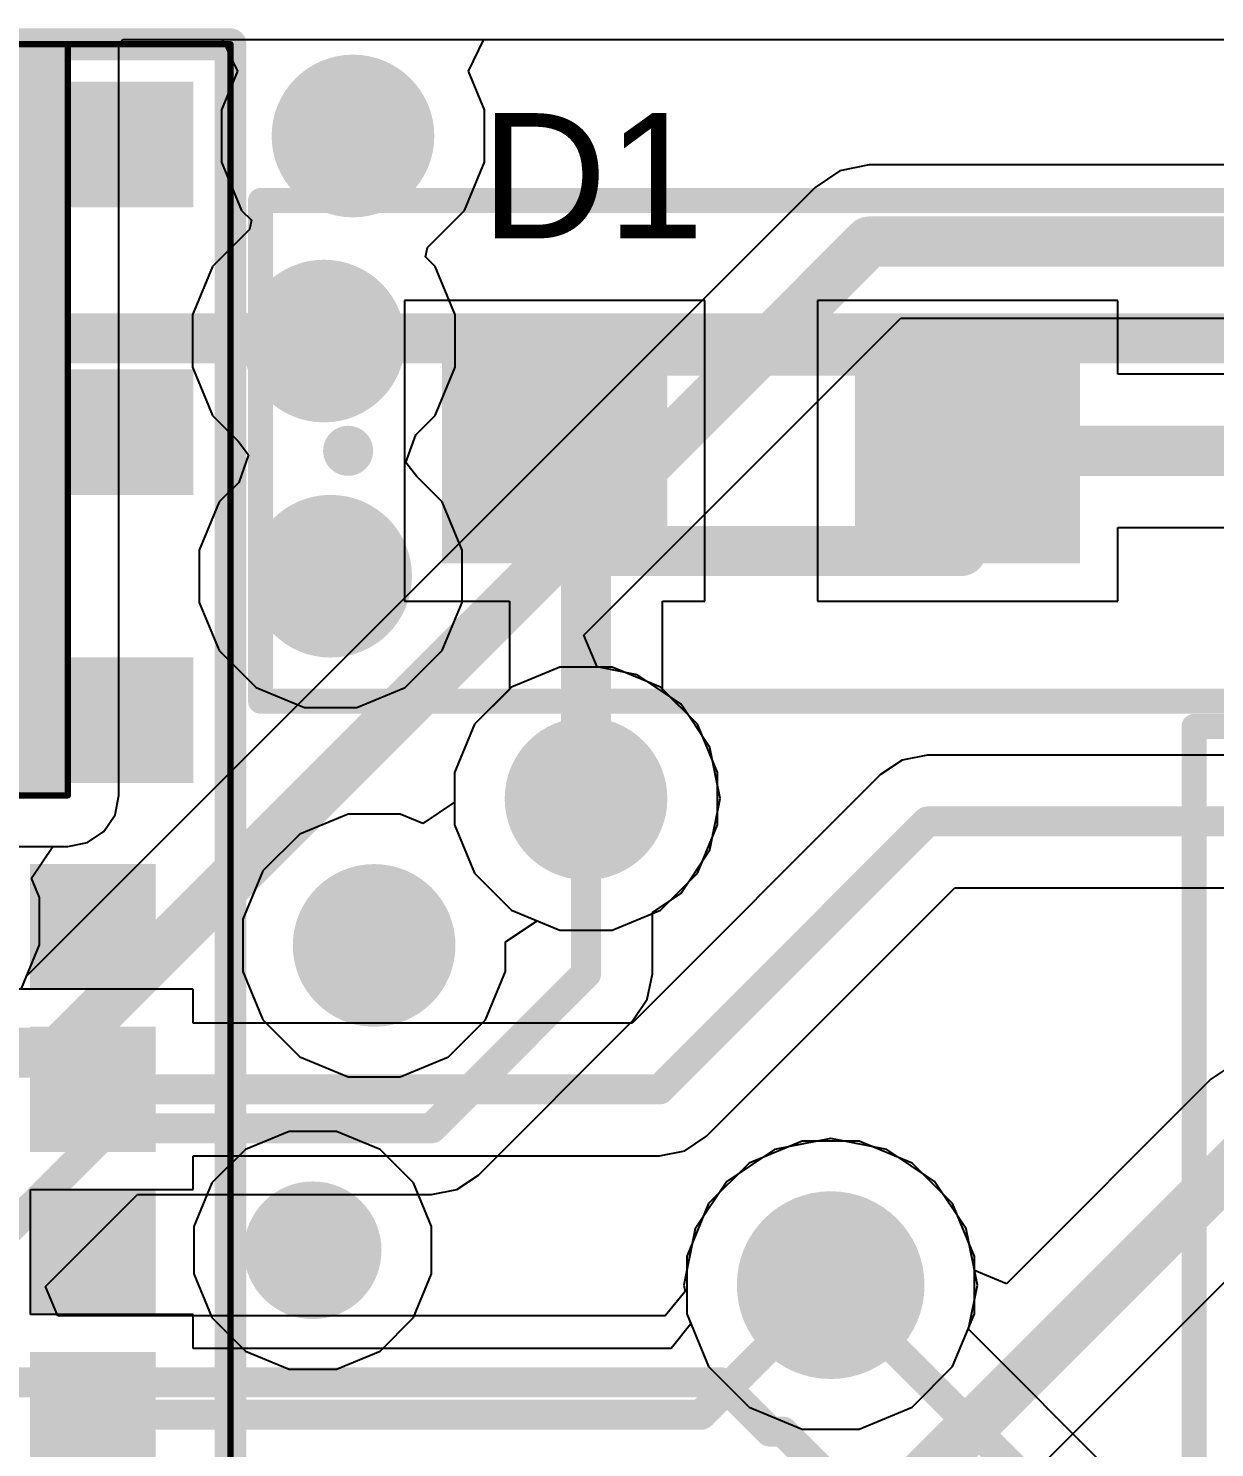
# Model space of a CAD drawing. Header units: inches. Extents: x 0.3 to 52.1, y -1.7 to 36.7.
# Drawn here: x 21.99 to 26.73, y 29.07 to 34.74 of the extents above; entities that cross this region are included whole.
import ezdxf

# ---------------------------------------------------------------- set-up
doc = ezdxf.new("R2010")
doc.units = ezdxf.units.IN
for name, color, linetype in [('Bottom Layer', 5, 'Continuous'), ('Internal1', 16, 'Continuous'), ('Internal2', 76, 'Continuous'), ('Keep-Out Layer', 6, 'Continuous'), ('Top Assembly', 216, 'Continuous'), ('Top Component Outline', 6, 'Continuous'), ('Top Layer', 1, 'Continuous'), ('Top Overlay', 2, 'Continuous'), ('Top Paste', 8, 'Continuous'), ('Top Solder', 216, 'Continuous'), ('Via Holes', 16, 'Continuous'), ('wyswietlacz', 56, 'Continuous')]:
    doc.layers.add(name, color=color, linetype=linetype)
doc.styles.add('Arial', font='', dxfattribs={"height": 0.2})
doc.styles.get('Arial').set_extended_font_data('Arial')

# ---------------------------------------------------------------- blocks, each defined once
blk = doc.blocks.new('ECS32712534BCTR_93')
at = {"layer": 'Top Assembly'}
for points in [[(-2.8, -1.95, 0.1, 0.1, 0), (-2.8, 1.95, 0.1, 0.1, 0)], [(2.8, -1.95, 0.1, 0.1, 0), (-2.8, -1.95, 0.1, 0.1, 0)]]:
    blk.add_lwpolyline(points, format="xyseb", dxfattribs=at)
blk.add_lwpolyline([(-2.825, -1.95, 0.05, 0.05, 1), (-2.775, -1.95, 0.05, 0.05, 1)], format="xyseb", close=True, dxfattribs=at)
blk.add_lwpolyline([(-2.825, -1.95, 0.05, 0.05, 1), (-2.775, -1.95, 0.05, 0.05, 1)], format="xyseb", close=True, dxfattribs=at)
blk = doc.blocks.new('LED_G_118')
at = {"layer": 'Top Layer'}
for points in [[(-1.225, 0.4), (-0.425, 0.4), (-0.425, -0.4), (-1.225, -0.4)], [(0.425, 0.4), (1.225, 0.4), (1.225, -0.4), (0.425, -0.4)]]:
    blk.add_hatch(color=1, dxfattribs=at).paths.add_polyline_path(points)
at = {"layer": 'Top Paste'}
for points in [[(-1.225, 0.4), (-0.425, 0.4), (-0.425, -0.4), (-1.225, -0.4)], [(0.425, 0.4), (1.225, 0.4), (1.225, -0.4), (0.425, -0.4)]]:
    blk.add_hatch(color=8, dxfattribs=at).paths.add_polyline_path(points)
at = {"layer": 'Top Solder'}
for points in [[(-1.275, 0.45), (-0.375, 0.45), (-0.375, -0.45), (-1.275, -0.45)], [(0.375, 0.45), (1.275, 0.45), (1.275, -0.45), (0.375, -0.45)]]:
    blk.add_hatch(color=216, dxfattribs=at).paths.add_polyline_path(points)
at = {"layer": 'Top Assembly'}
for points in [[(-2, -1, 0.1, 0.1, 0), (-2, 1, 0.1, 0.1, 0)], [(-2, 1, 0.1, 0.1, 0), (2, 1, 0.1, 0.1, 0)], [(2, -1, 0.1, 0.1, 0), (2, 1, 0.1, 0.1, 0)], [(-2, -1, 0.1, 0.1, 0), (2, -1, 0.1, 0.1, 0)]]:
    blk.add_lwpolyline(points, format="xyseb", dxfattribs=at)
for points in [[(-2.025, 1, 0.05, 0.05, 1), (-1.975, 1, 0.05, 0.05, 1)], [(-2.025, 1, 0.05, 0.05, 1), (-1.975, 1, 0.05, 0.05, 1)], [(1.975, 1, 0.05, 0.05, 1), (2.025, 1, 0.05, 0.05, 1)], [(1.975, 1, 0.05, 0.05, 1), (2.025, 1, 0.05, 0.05, 1)], [(-2.025, -1, 0.05, 0.05, 1), (-1.975, -1, 0.05, 0.05, 1)], [(-2.025, -1, 0.05, 0.05, 1), (-1.975, -1, 0.05, 0.05, 1)], [(1.975, -1, 0.05, 0.05, 1), (2.025, -1, 0.05, 0.05, 1)], [(1.975, -1, 0.05, 0.05, 1), (2.025, -1, 0.05, 0.05, 1)]]:
    blk.add_lwpolyline(points, format="xyseb", close=True, dxfattribs=at)
at = {"layer": 'Top Component Outline'}
for points in [[(-0.8, 0.4, 0.2, 0.2, 0), (0.8, 0.4, 0.2, 0.2, 0)], [(-0.8, -0.4, 0.2, 0.2, 0), (-0.8, 0.4, 0.2, 0.2, 0)], [(0.8, -0.4, 0.2, 0.2, 0), (0.8, 0.4, 0.2, 0.2, 0)], [(-0.8, -0.4, 0.2, 0.2, 0), (0.8, -0.4, 0.2, 0.2, 0)]]:
    blk.add_lwpolyline(points, format="xyseb", dxfattribs=at)
for points in [[(-0.85, 0.4, 0.1, 0.1, 1), (-0.75, 0.4, 0.1, 0.1, 1)], [(-0.85, 0.4, 0.1, 0.1, 1), (-0.75, 0.4, 0.1, 0.1, 1)], [(0.75, 0.4, 0.1, 0.1, 1), (0.85, 0.4, 0.1, 0.1, 1)], [(0.75, 0.4, 0.1, 0.1, 1), (0.85, 0.4, 0.1, 0.1, 1)], [(-0.85, -0.4, 0.1, 0.1, 1), (-0.75, -0.4, 0.1, 0.1, 1)], [(-0.85, -0.4, 0.1, 0.1, 1), (-0.75, -0.4, 0.1, 0.1, 1)], [(0.75, -0.4, 0.1, 0.1, 1), (0.85, -0.4, 0.1, 0.1, 1)], [(0.75, -0.4, 0.1, 0.1, 1), (0.85, -0.4, 0.1, 0.1, 1)]]:
    blk.add_lwpolyline(points, format="xyseb", close=True, dxfattribs=at)
at = {"layer": 'Top Overlay'}
for points in [[(-1.7, 0, 0.1, 0.1, -1), (-1.6, 0, 0.1, 0.1, 0)], [(-1.6, 0, 0.1, 0.1, -1), (-1.7, 0, 0.1, 0.1, 0)]]:
    blk.add_lwpolyline(points, format="xyseb", dxfattribs=at)
for points in [[(-1.725, 0, 0.05, 0.05, 1), (-1.675, 0, 0.05, 0.05, 1)], [(-1.725, 0, 0.05, 0.05, 1), (-1.675, 0, 0.05, 0.05, 1)], [(-1.625, 0, 0.05, 0.05, 1), (-1.575, 0, 0.05, 0.05, 1)], [(-1.625, 0, 0.05, 0.05, 1), (-1.575, 0, 0.05, 0.05, 1)]]:
    blk.add_lwpolyline(points, format="xyseb", close=True, dxfattribs=at)
blk = doc.blocks.new('BL635U_150')
at = {"layer": 'Keep-Out Layer'}
blk.add_hatch(color=6, dxfattribs=at).paths.add_polyline_path([(2.507, -2.5), (5.5075, -2.5), (5.5075, 2.5), (2.507, 2.5)])
at = {"layer": 'Top Layer'}
for points in [[(-0.1675, -2.4), (0.2325, -2.4), (0.2325, -2.8), (-0.1675, -2.8)], [(0.4825, -2.4), (0.8825, -2.4), (0.8825, -2.8), (0.4825, -2.8)], [(1.1325, -2.4), (1.5325, -2.4), (1.5325, -2.8), (1.1325, -2.8)], [(1.7825, -2.4), (2.1825, -2.4), (2.1825, -2.8), (1.7825, -2.8)], [(3.0075, -2.95), (2.6075, -2.95), (2.6075, -2.55), (3.0075, -2.55)], [(4.1575, -2.95), (3.7575, -2.95), (3.7575, -2.55), (4.1575, -2.55)], [(5.3075, -2.95), (4.9075, -2.95), (4.9075, -2.55), (5.3075, -2.55)]]:
    blk.add_hatch(color=1, dxfattribs=at).paths.add_polyline_path(points)
at = {"layer": 'Top Paste'}
for points in [[(-0.1675, -2.4), (0.2325, -2.4), (0.2325, -2.8), (-0.1675, -2.8)], [(0.4825, -2.4), (0.8825, -2.4), (0.8825, -2.8), (0.4825, -2.8)], [(1.1325, -2.4), (1.5325, -2.4), (1.5325, -2.8), (1.1325, -2.8)], [(1.7825, -2.4), (2.1825, -2.4), (2.1825, -2.8), (1.7825, -2.8)], [(3.0075, -2.95), (2.6075, -2.95), (2.6075, -2.55), (3.0075, -2.55)], [(4.1575, -2.95), (3.7575, -2.95), (3.7575, -2.55), (4.1575, -2.55)], [(5.3075, -2.95), (4.9075, -2.95), (4.9075, -2.55), (5.3075, -2.55)]]:
    blk.add_hatch(color=8, dxfattribs=at).paths.add_polyline_path(points)
at = {"layer": 'Top Solder'}
for points in [[(-0.2183, -2.3492), (0.2833, -2.3492), (0.2833, -2.8508), (-0.2183, -2.8508)], [(0.4317, -2.3492), (0.9333, -2.3492), (0.9333, -2.8508), (0.4317, -2.8508)], [(1.0817, -2.3492), (1.5833, -2.3492), (1.5833, -2.8508), (1.0817, -2.8508)], [(1.7317, -2.3492), (2.2333, -2.3492), (2.2333, -2.8508), (1.7317, -2.8508)], [(3.0583, -3.0008), (2.5567, -3.0008), (2.5567, -2.4992), (3.0583, -2.4992)], [(4.2083, -3.0008), (3.7067, -3.0008), (3.7067, -2.4992), (4.2083, -2.4992)], [(5.3583, -3.0008), (4.8567, -3.0008), (4.8567, -2.4992), (5.3583, -2.4992)]]:
    blk.add_hatch(color=216, dxfattribs=at).paths.add_polyline_path(points)
at = {"layer": 'Top Assembly'}
for points in [[(5.5075, 3.15, 0.025, 0.025, 0), (5.5075, -3.15, 0.025, 0.025, 0)], [(-3.0925, -3.15, 0.025, 0.025, 0), (5.5075, -3.15, 0.025, 0.025, 0)]]:
    blk.add_lwpolyline(points, format="xyseb", dxfattribs=at)
blk.add_lwpolyline([(5.5013, -3.15, 0.0125, 0.0125, 1), (5.5138, -3.15, 0.0125, 0.0125, 1)], format="xyseb", close=True, dxfattribs=at)
blk.add_lwpolyline([(5.5013, -3.15, 0.0125, 0.0125, 1), (5.5138, -3.15, 0.0125, 0.0125, 1)], format="xyseb", close=True, dxfattribs=at)
at = {"layer": 'Top Component Outline'}
for points in [[(2.507, 2.5, 0.025, 0.025, 0), (2.507, -2.5, 0.025, 0.025, 0)], [(5.5075, 2.5, 0.025, 0.025, 0), (5.5075, -2.5, 0.025, 0.025, 0)], [(2.507, -2.5, 0.025, 0.025, 0), (5.507, -2.5, 0.025, 0.025, 0)]]:
    blk.add_lwpolyline(points, format="xyseb", dxfattribs=at)
for points in [[(2.5008, -2.5, 0.0125, 0.0125, 1), (2.5133, -2.5, 0.0125, 0.0125, 1)], [(2.5008, -2.5, 0.0125, 0.0125, 1), (2.5133, -2.5, 0.0125, 0.0125, 1)], [(5.5008, -2.5, 0.0125, 0.0125, 1), (5.5133, -2.5, 0.0125, 0.0125, 1)], [(5.5013, -2.5, 0.0125, 0.0125, 1), (5.5138, -2.5, 0.0125, 0.0125, 1)]]:
    blk.add_lwpolyline(points, format="xyseb", close=True, dxfattribs=at)
at = {"layer": 'Top Overlay'}
for points in [[(5.5075, 3.15, 0.127, 0.127, 0), (5.5075, -3.15, 0.127, 0.127, 0)], [(-3.0925, -3.15, 0.127, 0.127, 0), (5.5075, -3.15, 0.127, 0.127, 0)]]:
    blk.add_lwpolyline(points, format="xyseb", dxfattribs=at)
blk.add_lwpolyline([(5.4758, -3.15, 0.0635, 0.0635, 1), (5.5393, -3.15, 0.0635, 0.0635, 1)], format="xyseb", close=True, dxfattribs=at)
blk.add_lwpolyline([(5.4758, -3.15, 0.0635, 0.0635, 1), (5.5393, -3.15, 0.0635, 0.0635, 1)], format="xyseb", close=True, dxfattribs=at)

msp = doc.modelspace()

# ---------------------------------------------------------------- hatches: boundary and pattern name
at = {"layer": 'Bottom Layer'}
h = msp.add_hatch(color=5, dxfattribs=at)
edge = h.paths.add_edge_path()
edge.add_arc((23.2891, 34.3086), 0.325, 0, 360)
h = msp.add_hatch(color=5, dxfattribs=at)
edge = h.paths.add_edge_path()
edge.add_arc((23.1731, 33.4894), 0.325, 0, 360)
h = msp.add_hatch(color=5, dxfattribs=at)
edge = h.paths.add_edge_path()
edge.add_arc((23.2, 32.55), 0.325, 0, 360)
h = msp.add_hatch(color=5, dxfattribs=at)
edge = h.paths.add_edge_path()
edge.add_arc((24.2204, 31.6615), 0.325, 0, 360)
h = msp.add_hatch(color=5, dxfattribs=at)
edge = h.paths.add_edge_path()
edge.add_arc((23.3737, 31.075), 0.325, 0, 360)
h = msp.add_hatch(color=5, dxfattribs=at)
edge = h.paths.add_edge_path()
edge.add_arc((23.1282, 29.8572), 0.275, 0, 360)
h = msp.add_hatch(color=5, dxfattribs=at)
edge = h.paths.add_edge_path()
edge.add_arc((25.1979, 29.718), 0.375, 0, 360)
at = {"layer": 'Internal1'}
h = msp.add_hatch(color=16, dxfattribs=at)
edge = h.paths.add_edge_path()
edge.add_arc((23.2891, 34.3086), 0.325, 0, 360)
h = msp.add_hatch(color=16, dxfattribs=at)
edge = h.paths.add_edge_path()
edge.add_arc((23.1731, 33.4894), 0.325, 0, 360)
h = msp.add_hatch(color=16, dxfattribs=at)
edge = h.paths.add_edge_path()
edge.add_arc((23.2, 32.55), 0.325, 0, 360)
h = msp.add_hatch(color=16, dxfattribs=at)
edge = h.paths.add_edge_path()
edge.add_arc((24.2204, 31.6615), 0.325, 0, 360)
h = msp.add_hatch(color=16, dxfattribs=at)
edge = h.paths.add_edge_path()
edge.add_arc((23.3737, 31.075), 0.325, 0, 360)
h = msp.add_hatch(color=16, dxfattribs=at)
edge = h.paths.add_edge_path()
edge.add_arc((23.1282, 29.8572), 0.275, 0, 360)
h = msp.add_hatch(color=16, dxfattribs=at)
edge = h.paths.add_edge_path()
edge.add_arc((25.1979, 29.718), 0.375, 0, 360)
at = {"layer": 'Internal2'}
h = msp.add_hatch(color=76, dxfattribs=at)
edge = h.paths.add_edge_path()
edge.add_arc((23.2891, 34.3086), 0.325, 0, 360)
h = msp.add_hatch(color=76, dxfattribs=at)
edge = h.paths.add_edge_path()
edge.add_arc((23.1731, 33.4894), 0.325, 0, 360)
h = msp.add_hatch(color=76, dxfattribs=at)
edge = h.paths.add_edge_path()
edge.add_arc((23.2, 32.55), 0.325, 0, 360)
h = msp.add_hatch(color=76, dxfattribs=at)
edge = h.paths.add_edge_path()
edge.add_arc((24.2204, 31.6615), 0.325, 0, 360)
h = msp.add_hatch(color=76, dxfattribs=at)
edge = h.paths.add_edge_path()
edge.add_arc((23.3737, 31.075), 0.325, 0, 360)
h = msp.add_hatch(color=76, dxfattribs=at)
edge = h.paths.add_edge_path()
edge.add_arc((23.1282, 29.8572), 0.275, 0, 360)
h = msp.add_hatch(color=76, dxfattribs=at)
edge = h.paths.add_edge_path()
edge.add_arc((25.1979, 29.718), 0.375, 0, 360)
at = {"layer": 'Top Layer'}
h = msp.add_hatch(color=1, dxfattribs=at)
edge = h.paths.add_edge_path()
edge.add_arc((23.2891, 34.3086), 0.325, 0, 360)
h = msp.add_hatch(color=1, dxfattribs=at)
edge = h.paths.add_edge_path()
edge.add_arc((23.1731, 33.4894), 0.325, 0, 360)
h = msp.add_hatch(color=1, dxfattribs=at)
edge = h.paths.add_edge_path()
edge.add_arc((23.2, 32.55), 0.325, 0, 360)
h = msp.add_hatch(color=1, dxfattribs=at)
edge = h.paths.add_edge_path()
edge.add_arc((24.2204, 31.6615), 0.325, 0, 360)
h = msp.add_hatch(color=1, dxfattribs=at)
edge = h.paths.add_edge_path()
edge.add_arc((23.3737, 31.075), 0.325, 0, 360)
h = msp.add_hatch(color=1, dxfattribs=at)
edge = h.paths.add_edge_path()
edge.add_arc((23.1282, 29.8572), 0.275, 0, 360)
h = msp.add_hatch(color=1, dxfattribs=at)
edge = h.paths.add_edge_path()
edge.add_arc((25.1979, 29.718), 0.375, 0, 360)
at = {"layer": 'Via Holes'}
h = msp.add_hatch(color=7, dxfattribs=at)
edge = h.paths.add_edge_path()
edge.add_arc((23.2891, 34.3086), 0.175, 0, 360)
h = msp.add_hatch(color=7, dxfattribs=at)
edge = h.paths.add_edge_path()
edge.add_arc((23.1731, 33.4894), 0.175, 0, 360)
h = msp.add_hatch(color=7, dxfattribs=at)
edge = h.paths.add_edge_path()
edge.add_arc((23.2, 32.55), 0.175, 0, 360)
h = msp.add_hatch(color=7, dxfattribs=at)
edge = h.paths.add_edge_path()
edge.add_arc((24.2204, 31.6615), 0.175, 0, 360)
h = msp.add_hatch(color=7, dxfattribs=at)
edge = h.paths.add_edge_path()
edge.add_arc((23.3737, 31.075), 0.175, 0, 360)
h = msp.add_hatch(color=7, dxfattribs=at)
edge = h.paths.add_edge_path()
edge.add_arc((23.1282, 29.8572), 0.125, 0, 360)
h = msp.add_hatch(color=7, dxfattribs=at)
edge = h.paths.add_edge_path()
edge.add_arc((25.1979, 29.718), 0.175, 0, 360)

# ---------------------------------------------------------------- linework, layer by layer
at = {"layer": 'Bottom Layer'}
for p, q in [((22.3539, 34.675), (22.3696, 34.6941)), ((22.3539, 31.6745), (22.3539, 34.675)), ((22.3696, 34.6941), (36.1101, 34.6941)), ((25.352, 34.193), (25.2349, 34.1697)), ((33.3746, 34.193), (25.352, 34.193)), ((25.352, 34.193), (25.352, 34.193)), ((25.2349, 34.1697), (25.1357, 34.1034)), ((25.1357, 34.1034), (21.9849, 30.9527)), ((24.2122, 32.3148), (25.4787, 33.5813)), ((25.4787, 33.5813), (33.2479, 33.5813)), ((24.2649, 32.1879), (24.2122, 32.3148)), ((24.4253, 32.156), (24.2649, 32.1879)), ((24.5989, 32.04), (24.4253, 32.156)), ((24.715, 31.8663), (24.5989, 32.04)), ((24.7557, 31.6615), (24.715, 31.8663)), ((22.3384, 31.5964), (22.3539, 31.6745)), ((24.715, 31.4567), (24.7557, 31.6615)), ((22.2942, 31.5303), (22.3384, 31.5964)), ((22.228, 31.4861), (22.2942, 31.5303)), ((18.1775, 31.4706), (22.15, 31.4706)), ((22.15, 31.4706), (22.228, 31.4861)), ((24.5989, 31.283), (24.715, 31.4567)), ((24.4855, 31.2072), (24.5989, 31.283)), ((24.4855, 30.9621), (24.4855, 31.2072)), ((24.4653, 30.8606), (24.4855, 30.9621)), ((24.4855, 30.9621), (24.4855, 30.9621)), ((24.4079, 30.7746), (24.4653, 30.8606)), ((23.7904, 30.1572), (24.4079, 30.7746)), ((24.4079, 30.7746), (24.4079, 30.7746)), ((25.1979, 30.3043), (24.9735, 30.2597)), ((25.4222, 30.2597), (25.1979, 30.3043)), ((24.9735, 30.2597), (24.7833, 30.1326)), ((25.6124, 30.1326), (25.4222, 30.2597)), ((23.7044, 30.0997), (23.7904, 30.1572)), ((24.7833, 30.1326), (24.6562, 29.9424)), ((25.7395, 29.9424), (25.6124, 30.1326)), ((22.061, 29.7122), (22.4284, 30.0795)), ((22.4284, 30.0795), (23.603, 30.0795)), ((23.603, 30.0795), (23.7044, 30.0997)), ((23.603, 30.0795), (23.603, 30.0795)), ((24.6562, 29.9424), (24.6116, 29.718)), ((25.7841, 29.718), (25.7395, 29.9424)), ((22.1096, 29.5949), (22.061, 29.7122)), ((24.6116, 29.718), (24.6166, 29.6931)), ((25.7491, 29.5417), (25.7841, 29.718)), ((24.6166, 29.6931), (24.536, 29.5949)), ((24.536, 29.5949), (22.1096, 29.5949)), ((28.0805, 27.2103), (25.7491, 29.5417))]:
    msp.add_line(p, q, dxfattribs=at)
for points in [[(22.1116, 30.6468, 0.2, 0.2, 0), (25.352, 33.8872, 0.2, 0.2, 0)], [(25.352, 33.8872, 0.2, 0.2, 0), (33.3746, 33.8872, 0.2, 0.2, 0)], [(24.2204, 30.9621, 0.12, 0.12, 0), (24.2204, 31.6615, 0.12, 0.12, 0)], [(23.603, 30.3446, 0.12, 0.12, 0), (24.2204, 30.9621, 0.12, 0.12, 0)], [(21.4267, 30.6468, 0.2, 0.2, 0), (22.1116, 30.6468, 0.2, 0.2, 0)], [(21.7232, 29.7493, 0.12, 0.12, 0), (22.3186, 30.3446, 0.12, 0.12, 0)], [(22.3186, 30.3446, 0.12, 0.12, 0), (23.603, 30.3446, 0.12, 0.12, 0)], [(25.1979, 29.718, 0.12, 0.12, 0), (28.0285, 26.8874, 0.12, 0.12, 0)], [(21.8232, 29.3298, 0.12, 0.12, 0), (24.7588, 29.3298, 0.12, 0.12, 0)], [(24.7588, 29.3298, 0.12, 0.12, 0), (24.9556, 29.133, 0.12, 0.12, 0)], [(24.9556, 29.133, 0.12, 0.12, 0), (25.007, 29.133, 0.12, 0.12, 0)], [(25.007, 29.133, 0.12, 0.12, 0), (28.8923, 25.2478, 0.12, 0.12, 0)]]:
    msp.add_lwpolyline(points, format="xyseb", dxfattribs=at)
for points in [[(25.302, 33.8872, 0.1, 0.1, 1), (25.402, 33.8872, 0.1, 0.1, 1)], [(25.302, 33.8872, 0.1, 0.1, 1), (25.402, 33.8872, 0.1, 0.1, 1)], [(24.1904, 31.6615, 0.06, 0.06, 1), (24.2504, 31.6615, 0.06, 0.06, 1)], [(24.1904, 30.9621, 0.06, 0.06, 1), (24.2504, 30.9621, 0.06, 0.06, 1)], [(24.1904, 30.9621, 0.06, 0.06, 1), (24.2504, 30.9621, 0.06, 0.06, 1)], [(22.0616, 30.6468, 0.1, 0.1, 1), (22.1616, 30.6468, 0.1, 0.1, 1)], [(22.0616, 30.6468, 0.1, 0.1, 1), (22.1616, 30.6468, 0.1, 0.1, 1)], [(22.2886, 30.3446, 0.06, 0.06, 1), (22.3486, 30.3446, 0.06, 0.06, 1)], [(22.2886, 30.3446, 0.06, 0.06, 1), (22.3486, 30.3446, 0.06, 0.06, 1)], [(23.573, 30.3446, 0.06, 0.06, 1), (23.633, 30.3446, 0.06, 0.06, 1)], [(23.573, 30.3446, 0.06, 0.06, 1), (23.633, 30.3446, 0.06, 0.06, 1)], [(25.1679, 29.718, 0.06, 0.06, 1), (25.2279, 29.718, 0.06, 0.06, 1)], [(24.7288, 29.3298, 0.06, 0.06, 1), (24.7888, 29.3298, 0.06, 0.06, 1)], [(24.7288, 29.3298, 0.06, 0.06, 1), (24.7888, 29.3298, 0.06, 0.06, 1)], [(24.9256, 29.133, 0.06, 0.06, 1), (24.9856, 29.133, 0.06, 0.06, 1)], [(24.9256, 29.133, 0.06, 0.06, 1), (24.9856, 29.133, 0.06, 0.06, 1)], [(24.977, 29.133, 0.06, 0.06, 1), (25.037, 29.133, 0.06, 0.06, 1)], [(24.977, 29.133, 0.06, 0.06, 1), (25.037, 29.133, 0.06, 0.06, 1)]]:
    msp.add_lwpolyline(points, format="xyseb", close=True, dxfattribs=at)
at = {"layer": 'Internal1'}
for p, q in [((22.3539, 34.675), (22.3696, 34.6941)), ((22.3539, 31.6745), (22.3539, 34.675)), ((22.3696, 34.6941), (36.1179, 34.6941)), ((24.116, 32.1865), (23.923, 32.1066)), ((24.3248, 32.1865), (24.116, 32.1865)), ((24.5178, 32.1066), (24.3248, 32.1865)), ((23.923, 32.1066), (23.7753, 31.9589)), ((24.6655, 31.9589), (24.5178, 32.1066)), ((23.7753, 31.9589), (23.6954, 31.7659)), ((24.7454, 31.7659), (24.6655, 31.9589)), ((23.6954, 31.7659), (23.6954, 31.5571)), ((24.7454, 31.5571), (24.7454, 31.7659)), ((22.3384, 31.5964), (22.3539, 31.6745)), ((22.2942, 31.5303), (22.3384, 31.5964)), ((22.228, 31.4861), (22.2942, 31.5303)), ((23.6954, 31.5571), (23.7753, 31.3641)), ((24.6655, 31.3641), (24.7454, 31.5571)), ((18.1688, 31.4706), (22.15, 31.4706)), ((22.15, 31.4706), (22.228, 31.4861)), ((23.7753, 31.3641), (23.923, 31.2164)), ((24.5178, 31.2164), (24.6655, 31.3641)), ((23.923, 31.2164), (24.116, 31.1365)), ((24.3248, 31.1365), (24.5178, 31.2164)), ((24.116, 31.1365), (24.3248, 31.1365)), ((25.0835, 30.293), (24.8722, 30.2055)), ((25.3122, 30.293), (25.0835, 30.293)), ((25.5236, 30.2055), (25.3122, 30.293)), ((24.8722, 30.2055), (24.7104, 30.0438)), ((25.6853, 30.0438), (25.5236, 30.2055)), ((24.7104, 30.0438), (24.6229, 29.8324)), ((25.7729, 29.8324), (25.6853, 30.0438)), ((24.6229, 29.8324), (24.6229, 29.6037)), ((25.7729, 29.6037), (25.7729, 29.8324)), ((24.6229, 29.6037), (24.7104, 29.3923)), ((25.6853, 29.3923), (25.7729, 29.6037)), ((24.7104, 29.3923), (24.8722, 29.2306)), ((25.5236, 29.2306), (25.6853, 29.3923)), ((24.8722, 29.2306), (25.0835, 29.143)), ((25.3122, 29.143), (25.5236, 29.2306)), ((25.0835, 29.143), (25.3122, 29.143))]:
    msp.add_line(p, q, dxfattribs=at)
at = {"layer": 'Internal2'}
for p, q in [((22.3539, 34.675), (22.3696, 34.6941)), ((22.3539, 31.6745), (22.3539, 34.675)), ((22.3696, 34.6941), (22.7662, 34.6941)), ((22.7662, 34.6941), (22.8279, 34.5671)), ((23.7503, 34.5671), (23.812, 34.6941)), ((23.812, 34.6941), (37.4857, 34.6941)), ((22.8279, 34.5671), (22.7641, 34.4131)), ((23.8141, 34.4131), (23.7503, 34.5671)), ((22.7641, 34.4131), (22.7641, 34.2042)), ((23.8141, 34.2042), (23.8141, 34.4131)), ((22.7641, 34.2042), (22.844, 34.0113)), ((23.7342, 34.0113), (23.8141, 34.2042)), ((22.844, 34.0113), (22.8832, 33.972)), ((22.8832, 33.972), (22.8758, 33.9345)), ((23.5865, 33.8636), (23.7342, 34.0113)), ((22.8758, 33.9345), (22.7281, 33.7868)), ((23.579, 33.826), (23.5865, 33.8636)), ((23.6182, 33.7868), (23.579, 33.826)), ((22.7281, 33.7868), (22.6481, 33.5938)), ((23.6981, 33.5938), (23.6182, 33.7868)), ((22.6481, 33.5938), (22.6481, 33.385)), ((23.6981, 33.385), (23.6981, 33.5938)), ((22.6481, 33.385), (22.7281, 33.192)), ((23.6182, 33.192), (23.6981, 33.385)), ((22.7281, 33.192), (22.8308, 33.0892)), ((23.5408, 33.1146), (23.6182, 33.192)), ((23.5008, 33.0046), (23.5408, 33.1146)), ((22.8308, 33.0892), (22.8723, 33.0348)), ((22.8723, 33.0348), (22.8324, 32.9248)), ((23.5423, 32.9502), (23.5008, 33.0046)), ((23.6451, 32.8474), (23.5423, 32.9502)), ((22.8324, 32.9248), (22.7549, 32.8474)), ((22.7549, 32.8474), (22.675, 32.6544)), ((23.725, 32.6544), (23.6451, 32.8474)), ((22.675, 32.6544), (22.675, 32.4456)), ((23.725, 32.4456), (23.725, 32.6544)), ((22.675, 32.4456), (22.7549, 32.2526)), ((23.6451, 32.2526), (23.725, 32.4456)), ((22.7549, 32.2526), (22.9026, 32.1049)), ((23.4974, 32.1049), (23.6451, 32.2526)), ((24.116, 32.1865), (23.923, 32.1066)), ((24.3248, 32.1865), (24.116, 32.1865)), ((24.5178, 32.1066), (24.3248, 32.1865)), ((22.9026, 32.1049), (23.0956, 32.025)), ((23.3044, 32.025), (23.4974, 32.1049)), ((23.923, 32.1066), (23.7753, 31.9589)), ((24.6655, 31.9589), (24.5178, 32.1066)), ((23.0956, 32.025), (23.3044, 32.025)), ((23.7753, 31.9589), (23.6954, 31.7659)), ((24.7454, 31.7659), (24.6655, 31.9589)), ((23.6954, 31.7659), (23.6954, 31.6475)), ((24.7454, 31.5571), (24.7454, 31.7659)), ((22.3384, 31.5964), (22.3539, 31.6745)), ((23.6954, 31.6475), (23.5684, 31.5626)), ((22.2942, 31.5303), (22.3384, 31.5964)), ((23.2693, 31.6), (23.0763, 31.5201)), ((23.4781, 31.6), (23.2693, 31.6)), ((23.5684, 31.5626), (23.4781, 31.6)), ((22.228, 31.4861), (22.2942, 31.5303)), ((24.6655, 31.3641), (24.7454, 31.5571)), ((22.0044, 31.3436), (22.0892, 31.4706)), ((22.0892, 31.4706), (22.15, 31.4706)), ((22.15, 31.4706), (22.228, 31.4861)), ((23.0763, 31.5201), (22.9286, 31.3724)), ((22.9286, 31.3724), (22.8487, 31.1794)), ((24.5178, 31.2164), (24.6655, 31.3641)), ((22.0364, 31.2663), (22.0044, 31.3436)), ((22.0364, 31.0774), (22.0364, 31.2663)), ((24.3248, 31.1365), (24.5178, 31.2164)), ((22.8487, 31.1794), (22.8487, 30.9706)), ((23.8987, 31.089), (24.0257, 31.1739)), ((24.0257, 31.1739), (24.116, 31.1365)), ((24.116, 31.1365), (24.3248, 31.1365)), ((21.9641, 30.9028), (22.0364, 31.0774)), ((23.8987, 30.9706), (23.8987, 31.089)), ((22.8487, 30.9706), (22.9286, 30.7776)), ((23.8188, 30.7776), (23.8987, 30.9706)), ((22.9286, 30.7776), (23.0763, 30.6299)), ((23.6711, 30.6299), (23.8188, 30.7776)), ((23.0763, 30.6299), (23.2693, 30.55)), ((23.4781, 30.55), (23.6711, 30.6299)), ((23.2693, 30.55), (23.4781, 30.55)), ((23.0337, 30.3322), (22.8592, 30.2599)), ((23.2227, 30.3322), (23.0337, 30.3322)), ((23.3973, 30.2599), (23.2227, 30.3322)), ((25.0835, 30.293), (24.8722, 30.2055)), ((25.3122, 30.293), (25.0835, 30.293)), ((25.5236, 30.2055), (25.3122, 30.293)), ((22.8592, 30.2599), (22.7255, 30.1263)), ((23.5309, 30.1263), (23.3973, 30.2599)), ((24.8722, 30.2055), (24.7104, 30.0438)), ((25.6853, 30.0438), (25.5236, 30.2055)), ((22.7255, 30.1263), (22.6532, 29.9517)), ((23.6032, 29.9517), (23.5309, 30.1263)), ((24.7104, 30.0438), (24.6229, 29.8324)), ((25.7729, 29.8324), (25.6853, 30.0438)), ((22.6532, 29.9517), (22.6532, 29.7627)), ((23.6032, 29.7627), (23.6032, 29.9517)), ((24.6229, 29.8324), (24.6229, 29.6037)), ((25.7729, 29.6037), (25.7729, 29.8324)), ((22.6532, 29.7627), (22.7255, 29.5881)), ((23.5309, 29.5881), (23.6032, 29.7627)), ((24.6229, 29.6037), (24.7104, 29.3923)), ((25.6853, 29.3923), (25.7729, 29.6037)), ((22.7255, 29.5881), (22.8592, 29.4545)), ((23.3973, 29.4545), (23.5309, 29.5881)), ((22.8592, 29.4545), (23.0337, 29.3822)), ((23.2227, 29.3822), (23.3973, 29.4545)), ((23.0337, 29.3822), (23.2227, 29.3822)), ((24.7104, 29.3923), (24.8722, 29.2306)), ((25.5236, 29.2306), (25.6853, 29.3923)), ((24.8722, 29.2306), (25.0835, 29.143)), ((25.3122, 29.143), (25.5236, 29.2306)), ((25.0835, 29.143), (25.3122, 29.143))]:
    msp.add_line(p, q, dxfattribs=at)
at = {"layer": 'Top Layer'}
for p, q in [((22.3539, 34.675), (22.3696, 34.6941)), ((22.3539, 31.6745), (22.3539, 34.675)), ((22.3696, 34.6941), (36.1179, 34.6941)), ((24.6948, 33.6509), (23.4948, 33.6509)), ((23.4948, 33.6509), (23.4948, 32.4509)), ((24.6948, 32.4509), (24.6948, 33.6509)), ((26.3448, 33.6509), (25.1448, 33.6509)), ((25.1448, 33.6509), (25.1448, 32.4509)), ((26.3448, 33.3568), (26.3448, 33.6509)), ((27.0302, 33.3568), (26.3448, 33.3568)), ((26.3448, 32.4509), (26.3448, 32.7451)), ((26.3448, 32.7451), (27.0302, 32.7451)), ((23.4948, 32.4509), (23.9145, 32.4509)), ((23.9145, 32.4509), (23.9145, 32.0981)), ((24.5263, 32.0981), (24.5263, 32.4509)), ((24.5263, 32.4509), (24.6948, 32.4509)), ((25.1448, 32.4509), (26.3448, 32.4509)), ((23.9145, 32.0981), (23.7753, 31.9589)), ((24.6655, 31.9589), (24.5263, 32.0981)), ((23.7753, 31.9589), (23.6954, 31.7659)), ((24.7454, 31.7659), (24.6655, 31.9589)), ((25.483, 31.8151), (25.397, 31.7576)), ((25.5844, 31.8353), (25.483, 31.8151)), ((25.5845, 31.8353), (25.5844, 31.8353)), ((34.6395, 31.8353), (25.5845, 31.8353)), ((23.6954, 31.7659), (23.6954, 31.5571)), ((25.397, 31.7576), (24.4045, 30.7651)), ((24.7454, 31.5571), (24.7454, 31.7659)), ((22.3384, 31.5964), (22.3539, 31.6745)), ((22.2942, 31.5303), (22.3384, 31.5964)), ((22.228, 31.4861), (22.2942, 31.5303)), ((23.6954, 31.5571), (23.7753, 31.3641)), ((24.6655, 31.3641), (24.7454, 31.5571)), ((20.7, 31.4706), (22.15, 31.4706)), ((22.15, 31.4706), (22.228, 31.4861)), ((23.7753, 31.3641), (23.923, 31.2164)), ((24.5178, 31.2164), (24.6655, 31.3641)), ((24.7017, 30.3126), (25.6943, 31.3051)), ((25.6943, 31.3051), (42.9583, 31.3051)), ((23.923, 31.2164), (24.116, 31.1365)), ((24.3248, 31.1365), (24.5178, 31.2164)), ((24.116, 31.1365), (24.3248, 31.1365)), ((22, 30.9), (21.2, 30.9)), ((22.65, 30.9), (22, 30.9)), ((22, 30.9), (22, 30.9)), ((22.65, 30.7651), (22.65, 30.9)), ((24.4045, 30.7651), (22.65, 30.7651)), ((26.8168, 30.6075), (26.7176, 30.5412)), ((26.7176, 30.5412), (25.8999, 29.7235)), ((26.7176, 30.5412), (26.7176, 30.5412)), ((24.6157, 30.2551), (24.7017, 30.3126)), ((25.0835, 30.293), (24.8722, 30.2055)), ((25.3122, 30.293), (25.0835, 30.293)), ((25.5236, 30.2055), (25.3122, 30.293)), ((22.65, 30.1), (22.65, 30.2349)), ((22.65, 30.2349), (24.5143, 30.2349)), ((24.5143, 30.2349), (24.6157, 30.2551)), ((24.5143, 30.2349), (24.5143, 30.2349)), ((24.8722, 30.2055), (24.7104, 30.0438)), ((25.6853, 30.0438), (25.5236, 30.2055)), ((22, 29.6), (22, 30.1)), ((22, 30.1), (22.65, 30.1)), ((24.7104, 30.0438), (24.6229, 29.8324)), ((25.3752, 28.3337), (27.0606, 30.019)), ((25.7729, 29.8324), (25.6853, 30.0438)), ((24.6229, 29.8324), (24.6229, 29.6037)), ((25.7729, 29.7761), (25.7729, 29.8324)), ((25.8999, 29.7235), (25.7729, 29.7761)), ((22.65, 29.6), (22, 29.6)), ((22.65, 29.4651), (22.65, 29.6)), ((24.6229, 29.6037), (24.6396, 29.5633)), ((24.6396, 29.5633), (24.56, 29.4651)), ((24.56, 29.4651), (22.65, 29.4651))]:
    msp.add_line(p, q, dxfattribs=at)
for points in [[(24.1057, 33.04, 0.2, 0.2, 0), (24.2204, 32.9253, 0.2, 0.2, 0)], [(25.7448, 33.0509, 0.2, 0.2, 0), (27.443, 33.0509, 0.2, 0.2, 0)], [(24.2204, 31.6615, 0.2, 0.2, 0), (24.2204, 32.9253, 0.2, 0.2, 0)], [(24.5143, 30.5, 0.12, 0.12, 0), (25.5844, 31.5702, 0.12, 0.12, 0)], [(25.5844, 31.5702, 0.12, 0.12, 0), (43.0681, 31.5702, 0.12, 0.12, 0)], [(22.25, 30.5, 0.12, 0.12, 0), (24.5143, 30.5, 0.12, 0.12, 0)], [(25.1589, 28.55, 0.2, 0.2, 0), (26.9339, 30.3249, 0.2, 0.2, 0)], [(24.6798, 29.2, 0.12, 0.12, 0), (25.1979, 29.718, 0.12, 0.12, 0)], [(22.25, 29.2, 0.12, 0.12, 0), (24.6798, 29.2, 0.12, 0.12, 0)]]:
    msp.add_lwpolyline(points, format="xyseb", dxfattribs=at)
for points in [[(24.0557, 33.04, 0.1, 0.1, 1), (24.1557, 33.04, 0.1, 0.1, 1)], [(25.6948, 33.0509, 0.1, 0.1, 1), (25.7948, 33.0509, 0.1, 0.1, 1)], [(24.1704, 32.9253, 0.1, 0.1, 1), (24.2704, 32.9253, 0.1, 0.1, 1)], [(24.1704, 32.9253, 0.1, 0.1, 1), (24.2704, 32.9253, 0.1, 0.1, 1)], [(24.1704, 31.6615, 0.1, 0.1, 1), (24.2704, 31.6615, 0.1, 0.1, 1)], [(25.5544, 31.5702, 0.06, 0.06, 1), (25.6144, 31.5702, 0.06, 0.06, 1)], [(25.5544, 31.5702, 0.06, 0.06, 1), (25.6144, 31.5702, 0.06, 0.06, 1)], [(22.22, 30.5, 0.06, 0.06, 1), (22.28, 30.5, 0.06, 0.06, 1)], [(24.4843, 30.5, 0.06, 0.06, 1), (24.5443, 30.5, 0.06, 0.06, 1)], [(24.4843, 30.5, 0.06, 0.06, 1), (24.5443, 30.5, 0.06, 0.06, 1)], [(25.1679, 29.718, 0.06, 0.06, 1), (25.2279, 29.718, 0.06, 0.06, 1)], [(22.22, 29.2, 0.06, 0.06, 1), (22.28, 29.2, 0.06, 0.06, 1)], [(24.6498, 29.2, 0.06, 0.06, 1), (24.7098, 29.2, 0.06, 0.06, 1)], [(24.6498, 29.2, 0.06, 0.06, 1), (24.7098, 29.2, 0.06, 0.06, 1)]]:
    msp.add_lwpolyline(points, format="xyseb", close=True, dxfattribs=at)
at = {"layer": 'wyswietlacz'}
msp.add_lwpolyline([(6.45, 33.5, 0.2, 0.2, 0), (43.97, 33.5, 0.2, 0.2, 0)], format="xyseb", dxfattribs=at)

# ---------------------------------------------------------------- block references
for name, p, rotation in [('BL635U_150', (19.65, 29.1675), 90), ('ECS32712534BCTR_93', (28.6, 29.15), 270)]:
    msp.add_blockref(name, p, dxfattribs=dict(rotation=rotation))
msp.add_blockref('LED_G_118', (24.9198, 33.0509))

# ---------------------------------------------------------------- texts
at = {"layer": 'Top Overlay', "style": 'Arial'}
msp.add_text('D1', height=0.5, dxfattribs=at).set_placement((23.8, 33.9))

doc.saveas('drawing.dxf')
